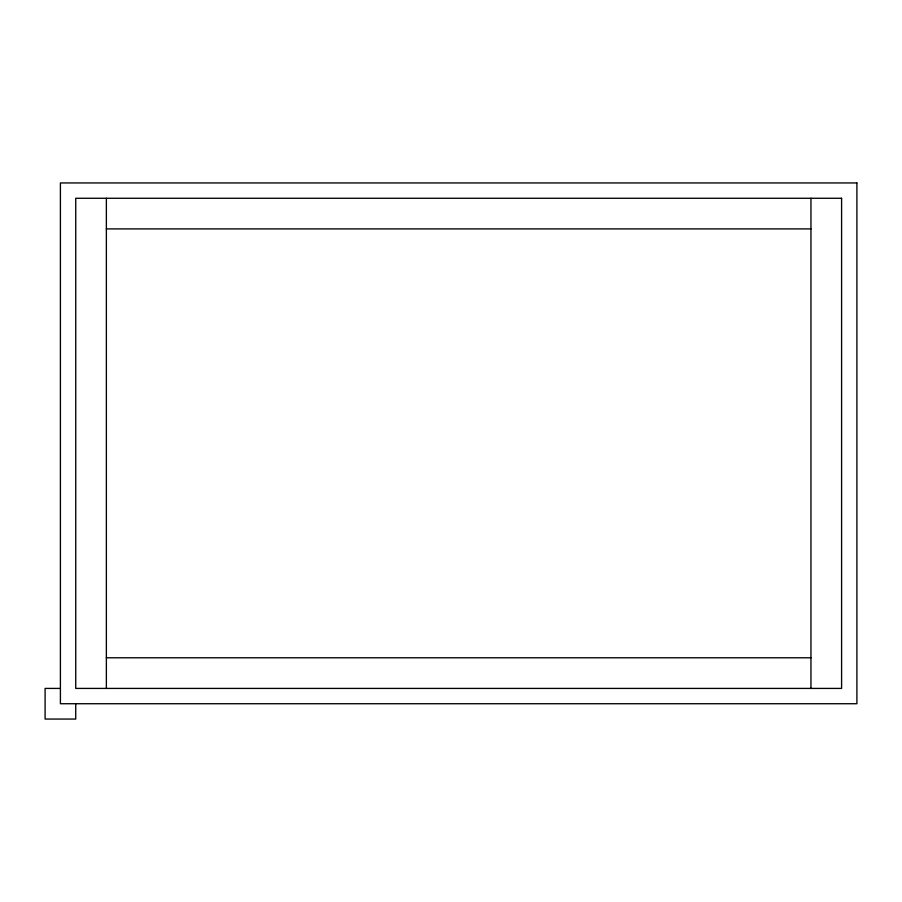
<?xml version="1.0" encoding="UTF-8"?>
<svg xmlns="http://www.w3.org/2000/svg" width="902" height="902" viewBox="0 0 902 902"><rect width="100%" height="100%" fill="white"/><g stroke="black" fill="none" stroke-linecap="round" stroke-linejoin="round"><path stroke-width="1.35" d="M106.368 228.905L810.954 228.905M106.368 657.783L810.954 657.783M60.411 688.418L45.1 688.418L45.1 719.052L75.734 719.052L75.734 703.729M810.954 198.271L810.954 688.418M106.368 198.271L106.368 688.418M856.9 182.948L60.411 182.948L60.411 703.729L856.9 703.729L856.9 182.948M841.589 198.271L75.734 198.271L75.734 688.418L841.589 688.418L841.589 198.271"/></g></svg>
